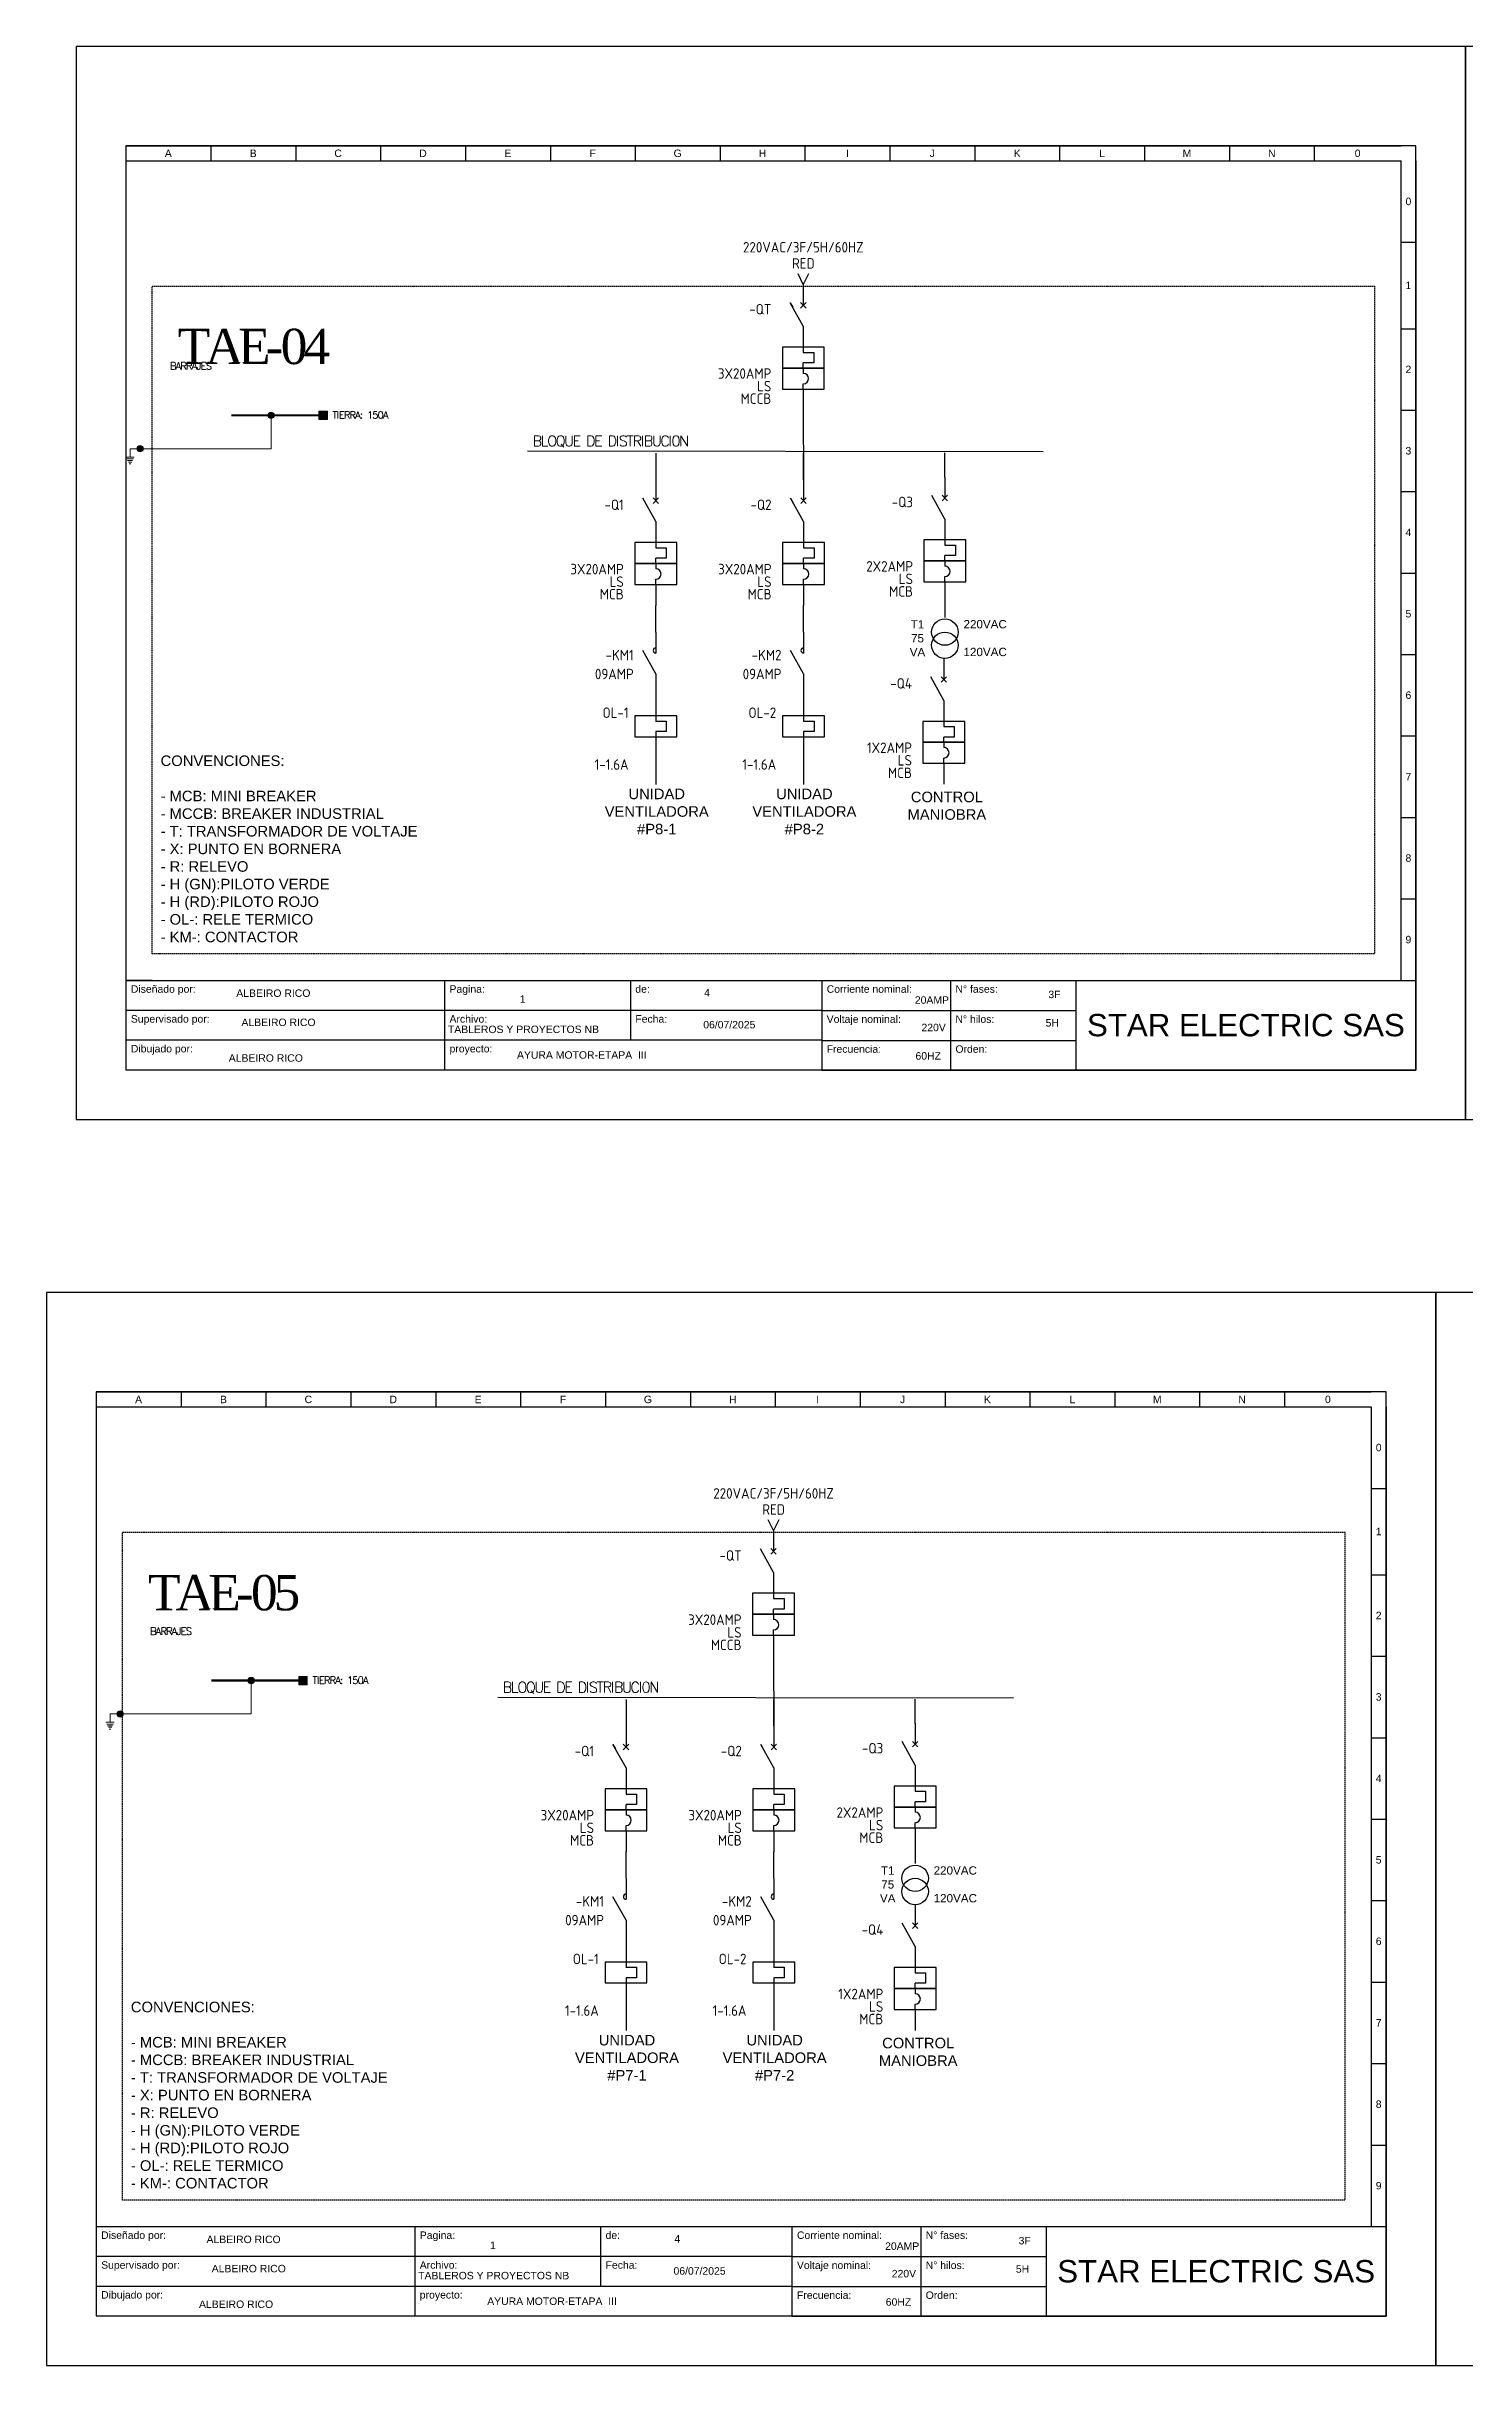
# Model space of a CAD drawing. Header units: millimetres. Extents: x 691 to 18605, y 670 to 10026.
# Drawn here: x 713 to 1787, y 5345 to 7100 of the extents above; entities that cross this region are included whole.
import ezdxf
from ezdxf.enums import TextEntityAlignment as Align

# ---------------------------------------------------------------- set-up
doc = ezdxf.new("R2010")
doc.units = ezdxf.units.MM
doc.linetypes.add('DASHEDX2', pattern=[1.5, 1, -0.5])
for name, color, linetype in [('CO_BARRAJE', 255, 'Continuous'), ('CO_DIAGRAMA_UNIFILAR', 3, 'Continuous'), ('CO_TEXTO', 7, 'Continuous'), ('CO_TEXTO_1', 7, 'Continuous'), ('DESC', 150, 'Continuous'), ('SYMS', 7, 'Continuous'), ('TAGS', 150, 'Continuous'), ('XREFCHILD', 134, 'Continuous'), ('YEL_14_THHN', 2, 'Continuous')]:
    doc.layers.add(name, color=color, linetype=linetype)
doc.styles.add('ROMANS', font='romans')
doc.styles.get("Standard").update_dxf_attribs({"font": 'arial.ttf'})
doc.styles.add('WD_IEC', font='ISOCP2.shx', dxfattribs={"width": 0.9, "height": 4})
doc.linetypes.add('TI_TIERRA', pattern='A,0.5,-0.2,["T",Standard,S=0.1,R=0,X=-0.1,Y=-0.05],-0.25', length=0.95)

# ---------------------------------------------------------------- blocks, each defined once
blk = doc.blocks.new('VCB11Q9')
for p, q in [((0, 7.5), (0, 2.5)), ((0, -2.5), (-3.12, 3.12)), ((-3.12, 3.12), (-2.52, 2.03)), ((-0.66, 1.84), (0.66, 3.16)), ((-0.66, 3.16), (0.66, 1.84)), ((0, -2.5), (0, -7.5)), ((0, -7.5), (0, -8.75)), ((0, -8.75), (2.5, -8.75)), ((2.5, -8.75), (2.5, -11.25)), ((0, -12.5), (0, -11.25)), ((2.5, -11.25), (0, -11.25)), ((0, -12.5), (0, -13.75)), ((0, -17.5), (0, -16.25)), ((0, -17.5), (0, -22.5))]:
    blk.add_line(p, q)
for points in [[(-5, -7.5), (-5, -12.5), (5, -12.5), (5, -7.5)], [(-5, -12.5), (-5, -17.5), (5, -17.5), (5, -12.5)]]:
    blk.add_lwpolyline(points, close=True)
blk.add_arc((0, -15), 1.25, 270, 90)
at = {"style": 'WD_IEC'}
for tag, p in [('INST', (-7.62, 6.3)), ('LOC', (-7.62, 3.3)), ('TAG1', (-7.62, 0.3)), ('RATING1', (-7.62, -2.7)), ('DESC2', (-7.62, -18.05)), ('DESC1', (-7.62, -15.05)), ('DESC3', (-7.62, -21.05))]:
    blk.add_attdef(tag, text='', height=2.5, dxfattribs=at).set_placement(p, align=Align.RIGHT)
blk.add_attdef('TERM01', text='', height=2, rotation=90, dxfattribs=at).set_placement((-1, 7.5), align=Align.RIGHT)
at = {"style": 'WD_IEC', "flags": 1}
for tag, p, height in [('X2TERM01', (0, 7.5), 0.32), ('X4LINK', (-2.15, 0), 0.32), ('X1LINK', (0.02, 0), 0.32), ('CONTACT', (-5.15, -7.55), 1), ('COMMON', (-3.9, -8.8), 1), ('ASSYCODE', (0.69, -18.77), 1), ('FAMILY', (0.69, -20.27), 1), ('CATDESC', (0.69, -21.77), 1), ('X8TERM02', (0, -22.5), 0.32)]:
    blk.add_attdef(tag, p, '', height=height, dxfattribs=at)
at = {"style": 'WD_IEC', "flags": 9}
for tag, p in [('MFG', (7.81, 5.44)), ('CAT', (7.81, 2.94))]:
    blk.add_attdef(tag, text='', height=1.5, dxfattribs=at).set_placement(p, align=Align.RIGHT)
at = {"lineweight": 15, "style": 'WD_IEC'}
blk.add_attdef('XREF', text='', height=2.5, dxfattribs=at).set_placement((-7.62, -12.05), align=Align.RIGHT)
at = {"style": 'WD_IEC'}
blk.add_attdef('TERM02', (-1, -22.5), '', height=2, rotation=90, dxfattribs=at)
blk = doc.blocks.new('HA1X2Y')
blk.add_lwpolyline([(1.25, 2.5), (0, 0), (-1.25, 2.5)])
at = {"style": 'WD_IEC', "flags": 8}
for tag, p in [('DESC2', (0, 3.75)), ('DESC1', (0, 7.6))]:
    blk.add_attdef(tag, text='', height=2.5, dxfattribs=at).set_placement(p, align=Align.CENTER)
at = {"style": 'WD_IEC', "flags": 1}
blk.add_attdef('X8TERM01', (0, 0), '', height=0.32, dxfattribs=at)
blk = doc.blocks.new('VMS21P')
for p, q in [((0, 7.5), (0, 2.5)), ((0, -2.5), (-3.12, 3.12)), ((0, -2.5), (0, -7.5))]:
    blk.add_line(p, q)
blk.add_arc((0, 3.12), 0.625, 90, 270)
at = {"style": 'WD_IEC'}
for tag, p in [('INST', (-5.25, 6.75)), ('LOC', (-5.25, 3.75)), ('TAG2', (-5.25, 0.75)), ('DESC1', (-5.25, -6.75)), ('XREF', (-5.25, -3.75)), ('DESC3', (-5.25, -12.75)), ('DESC2', (-5.25, -9.75))]:
    blk.add_attdef(tag, text='', height=2.5, dxfattribs=at).set_placement(p, align=Align.RIGHT)
blk.add_attdef('TERM01', text='', height=2, rotation=90, dxfattribs=at).set_placement((-1, 7.5), align=Align.RIGHT)
at = {"style": 'WD_IEC', "flags": 1}
for tag, p, height in [('X2TERM01', (0, 7.5), 0.32), ('X4LINK', (-2.91, 0), 0.32), ('X1LINK', (-0.5, 0), 0.32), ('CONTACT', (4, -3.5), 1), ('FAMILY', (4, -5), 1), ('X8TERM02', (0, -7.5), 0.32)]:
    blk.add_attdef(tag, p, '', height=height, dxfattribs=at)
at = {"style": 'WD_IEC'}
blk.add_attdef('TERM02', (-1, -7.5), '', height=2, rotation=90, dxfattribs=at)
blk = doc.blocks.new('VOL1')
for p, q in [((0, 7.5), (0, 1.25)), ((-5, 2.5), (-5, -2.5)), ((5, 2.5), (-5, 2.5)), ((0, 1.25), (2.5, 1.25)), ((2.5, 1.25), (2.5, -1.25)), ((5, -2.5), (5, 2.5)), ((-5, -2.5), (5, -2.5)), ((0, -1.25), (0, -7.5)), ((2.5, -1.25), (0, -1.25))]:
    blk.add_line(p, q)
at = {"style": 'WD_IEC'}
for tag, p in [('INST', (-6.5, 9)), ('LOC', (-6.5, 5.5)), ('RATING1', (-6.5, -2.5)), ('TAG1', (-6.5, 2)), ('XREF', (-6.5, -6.5)), ('DESC1', (-6.5, -10.35)), ('DESC3', (-6.5, -17.35)), ('DESC2', (-6.5, -13.85))]:
    blk.add_attdef(tag, text='', height=2.5, dxfattribs=at).set_placement(p, align=Align.RIGHT)
blk.add_attdef('TERM01', text='', height=2, rotation=90, dxfattribs=at).set_placement((-1, 7.5), align=Align.RIGHT)
at = {"style": 'WD_IEC', "flags": 1}
for tag, p, height in [('X2TERM01', (0, 7.5), 0.32), ('MFG', (2.75, 6.5), 1.5), ('X4LINK', (-5, 0), 0.32), ('CAT', (2.75, 4), 1.5), ('X1LINK', (5, 0), 0.32), ('ASSYCODE', (1, -4), 1), ('FAMILY', (1, -5.5), 1), ('X8TERM02', (0, -7.5), 0.32), ('CATDESC', (1, -7), 1)]:
    blk.add_attdef(tag, p, '', height=height, dxfattribs=at)
at = {"style": 'WD_IEC'}
blk.add_attdef('TERM02', (-1, -7.5), '', height=2, rotation=90, dxfattribs=at)
blk = doc.blocks.new('*T3')
at = {"color": 0, "linetype": 'ByBlock', "lineweight": -2}
for p, q in [((0, 0), (139.92, 0)), ((0, 0), (0, -18)), ((64.08, 0), (64.08, -18)), ((101.44, 0), (101.44, -12)), ((139.92, 0), (139.92, -18)), ((0, -6), (139.92, -6)), ((0, -12), (139.92, -12)), ((0, -18), (139.92, -18))]:
    blk.add_line(p, q, dxfattribs=at)
at = {"color": 0, "char_height": 1.5, "attachment_point": 1}
for s, insert, width in [('{\\fArial|b0|i0|c162|p34;Diseñado por:}', (1, -1), 62.0824), ('{\\fArial|b0|i0|c162|p34;Pagina:}', (65.08, -1), 35.3574), ('{\\fArial|b0|i0|c162|p34;de}:', (102.44, -1), 36.4813), ('{\\fArial|b0|i0|c162|p34;Supervisado por:}', (1, -7), 62.0824), ('{\\fArial|b0|i0|c162|p34;Archivo:}', (65.08, -7), 35.3574), ('Fecha:', (102.44, -7), 36.4813), ('Dibujado por:', (1, -13), 62.0824), ('{\\fArial|b0|i0|c162|p34;proyecto:}', (65.08, -13), 73.8387)]:
    blk.add_mtext(s, dxfattribs=dict(at, insert=insert, width=width))
blk = doc.blocks.new('*T4')
at = {"color": 0, "linetype": 'ByBlock', "lineweight": -2}
for p, q in [((0, 0), (119.48, 0)), ((0, 0), (0, -18.07)), ((25.89, 0), (25.89, -18.07)), ((51.13, 0), (51.13, -18.07)), ((119.48, 0), (119.48, -18.07)), ((0, -6.05), (51.13, -6.05)), ((0, -12.07), (51.13, -12.07)), ((0, -18.07), (119.48, -18.07))]:
    blk.add_line(p, q, dxfattribs=at)
at = {"color": 0}
for s, insert, char_height, width, attachment_point in [('Corriente nominal:', (1, -1), 1.5, 23.894, 1), ('{\\fArial|b0|i0|c162|p34;N° fases:}', (26.89, -1), 1.5, 23.2313, 1), ('Voltaje nominal:', (1, -7.05), 1.5, 23.894, 1), ('{\\fArial|b0|i0|c162|p34;N° hilos:}', (26.89, -7.05), 1.5, 23.2313, 1), ('{\\fArial|b0|i0|c162|p34;STAR ELECTRIC SAS}', (85.3, -9.04), 4.5, 66.3536, 5), ('Frecuencia:', (1, -13.07), 1.5, 23.894, 1), ('{\\fArial|b0|i0|c162|p34;Orden}:', (26.89, -13.07), 1.5, 23.2313, 1)]:
    blk.add_mtext(s, dxfattribs=dict(at, insert=insert, char_height=char_height, width=width, attachment_point=attachment_point))
blk = doc.blocks.new('CAJETIN')
for p, q in [((0, 185.97), (-259.4, 185.97)), ((-259.4, 185.97), (-259.4, 0.07)), ((-259.4, 185.97), (-2.99, 185.97)), ((-259.4, 185.97), (-259.4, 182.97)), ((-259.4, 182.97), (-2.99, 182.97)), ((-242.33, 185.97), (-242.33, 182.97)), ((-225.26, 185.97), (-225.26, 182.97)), ((-208.19, 185.97), (-208.19, 182.97)), ((-191.12, 185.97), (-191.12, 182.97)), ((-174.05, 185.97), (-174.05, 182.97)), ((-156.98, 185.97), (-156.98, 182.97)), ((-139.91, 185.97), (-139.91, 182.97)), ((-122.84, 185.97), (-122.84, 182.97)), ((-105.77, 185.97), (-105.77, 182.97)), ((-88.7, 185.97), (-88.7, 182.97)), ((-71.64, 185.97), (-71.64, 182.97)), ((-54.57, 185.97), (-54.57, 182.97)), ((-37.5, 185.97), (-37.5, 182.97)), ((-20.43, 185.97), (-20.43, 182.97)), ((-3, 182.97), (-3, 18.07)), ((0, 0.07), (0, 185.97)), ((0, 182.97), (0, 18.07)), ((-3, 166.58), (0, 166.58)), ((-3, 149.19), (0, 149.19)), ((-3, 132.8), (0, 132.8)), ((-3, 116.41), (0, 116.41)), ((-3, 100.02), (0, 100.02)), ((-3, 83.63), (0, 83.63)), ((-3, 67.24), (0, 67.24)), ((-3, 50.85), (0, 50.85)), ((-3, 34.46), (0, 34.46)), ((-3, 18.07), (0, 18.07)), ((-259.4, 0.07), (0, 0.07))]:
    blk.add_line(p, q)
blk.add_lwpolyline([(-269.4, -9.93), (10, -9.93), (10, 205.97), (-269.4, 205.97)], close=True)
for name, p in [('*T3', (-259.4, 18.07)), ('*T4', (-119.48, 18.07))]:
    blk.add_blockref(name, p)
blk.add_text('0', height=1.5).set_placement((-2.08, 174.04))
at = {"char_height": 1.5, "attachment_point": 5}
for s, insert, width in [('A', (-250.87, 184.47), 17.0695), ('B', (-233.8, 184.47), 17.0695), ('C', (-216.73, 184.47), 17.0695), ('D', (-199.66, 184.47), 17.0695), ('E', (-182.59, 184.47), 17.0695), ('F', (-165.52, 184.47), 17.0695), ('G', (-148.45, 184.47), 17.0695), ('H', (-131.38, 184.47), 17.0695), ('I', (-114.31, 184.47), 17.0695), ('J', (-97.24, 184.47), 17.0695), ('K', (-80.17, 184.47), 17.0695), ('L', (-63.1, 184.47), 17.0695), ('M', (-46.03, 184.47), 17.0695), ('N', (-28.96, 184.47), 17.0695), ('0', (-11.71, 184.47), 17.4362), ('1', (-1.5, 157.89), 3), ('2', (-1.5, 141), 3), ('3', (-1.5, 124.61), 3), ('4', (-1.5, 108.22), 3), ('5', (-1.5, 91.83), 3), ('6', (-1.5, 75.44), 3), ('7', (-1.5, 59.05), 3), ('8', (-1.5, 42.66), 3), ('9', (-1.5, 26.27), 3)]:
    blk.add_mtext(s, dxfattribs=dict(at, insert=insert, width=width))
for tag, p in [('DISEÑADO_POR', (-230.86, 14.78)), ('SUPERVISADO_POR', (-229.59, 8.32)), ('DIBUJADO_POR', (-231.25, 2.42))]:
    blk.add_attdef(tag, text='', height=1.5).set_placement(p, align=Align.MIDDLE)
for tag, p in [('PAGINA', (-180.19, 13.54)), ('DE', (-143.12, 14.83)), ('A', (-97.02, 13.49)), ('F', (-73.9, 14.47)), ('ARCHIVO', (-179.45, 8.2)), ('FECHA', (-143.31, 8.38)), ('V', (-96.96, 8.58)), ('H', (-74.46, 8.76)), ('PROYECTO', (-180.75, 3.04)), ('HZ', (-98.06, 2.87)), ('OR', (-74.83, 2.5))]:
    blk.add_attdef(tag, p, '', height=1.5)

msp = doc.modelspace()

# ---------------------------------------------------------------- hatches: boundary and pattern name
at = {"lineweight": 13}
h = msp.add_hatch(color=0, dxfattribs=at)
h.dxf.hatch_style = 1
h.paths.add_polyline_path([(882.3, 6823.3, 1), (883.9, 6818.8, 1)])
h = msp.add_hatch(color=0, dxfattribs=at)
h.dxf.hatch_style = 1
h.paths.add_polyline_path([(781.6, 6795.8, 1), (786.4, 6795.8, 1)])
h = msp.add_hatch(color=0, dxfattribs=at)
h.dxf.hatch_style = 1
h.paths.add_polyline_path([(867.2, 5865.6, 1), (868.8, 5861.1, 1)])
h = msp.add_hatch(color=0, dxfattribs=at)
h.dxf.hatch_style = 1
h.paths.add_polyline_path([(766.5, 5838.1, 1), (771.3, 5838.1, 1)])
at = {"layer": 'CO_BARRAJE', "lineweight": 13, "ltscale": 0.01}
for points in [[(925.7, 6824.2), (919.3, 6824.2), (919.3, 6817.9), (925.7, 6817.9)], [(910.5, 5866.5), (904.2, 5866.5), (904.2, 5860.2), (910.5, 5860.2)]]:
    msp.add_hatch(color=0, dxfattribs=at).paths.add_polyline_path(points)

# ---------------------------------------------------------------- linework, layer by layer
at = {"color": 0}
for p, q in [((773.2, 6393.4), (793.2, 6393.4)), ((750.7, 5450.2), (770.7, 5450.2))]:
    msp.add_line(p, q, dxfattribs=at)
at = {"color": 0, "linetype": 'DASHEDX2'}
for points in [[(793.2, 6918.9), (1717.8, 6918.9), (1717.8, 6413.4), (793.2, 6413.4)], [(770.7, 5975.7), (1695.3, 5975.7), (1695.3, 5470.2), (770.7, 5470.2)]]:
    msp.add_lwpolyline(points, close=True, dxfattribs=at)
at = {"color": 0}
for centre in [(1392.8, 6657), (1392.8, 6647), (1370.3, 5713.7), (1370.3, 5703.7)]:
    msp.add_circle(centre, 10, dxfattribs=at)
at = {"layer": 'CO_BARRAJE', "color": 0, "lineweight": 13, "ltscale": 0.01, "const_width": 1.58}
for points in [[(853, 6821), (919.3, 6821)], [(837.9, 5863.4), (904.2, 5863.4)]]:
    msp.add_lwpolyline(points, dxfattribs=at)
at = {"layer": 'CO_BARRAJE', "color": 0, "lineweight": 13, "ltscale": 0.01}
for points in [[(919.3, 6824.2), (919.3, 6817.9), (925.7, 6817.9), (925.7, 6824.2)], [(904.2, 5866.5), (904.2, 5860.2), (910.5, 5860.2), (910.5, 5866.5)]]:
    msp.add_lwpolyline(points, close=True, dxfattribs=at)
at = {"layer": 'CO_DIAGRAMA_UNIFILAR', "color": 0, "linetype": 'TI_TIERRA', "lineweight": 13}
for p, q in [((883.1, 6821), (883.1, 6795.8)), ((883.1, 6795.8), (784, 6795.8)), ((868, 5863.4), (868, 5838.1)), ((868, 5838.1), (768.9, 5838.1))]:
    msp.add_line(p, q, dxfattribs=at)
at = {"layer": 'CO_DIAGRAMA_UNIFILAR', "color": 0, "linetype": 'TI_TIERRA', "lineweight": 13, "ltscale": 0.0001}
for p, q in [((776.4, 6795.8), (776.4, 6789.5)), ((776.4, 6795.8), (776.4, 6789.5)), ((784, 6795.8), (776.4, 6795.8)), ((773.2, 6789.5), (779.6, 6789.5)), ((773.2, 6789.5), (779.6, 6789.5)), ((773.9, 6788.2), (779, 6788.2)), ((773.9, 6788.2), (779, 6788.2)), ((774.5, 6786.9), (778.3, 6786.9)), ((774.5, 6786.9), (778.3, 6786.9)), ((775.1, 6785.7), (777.7, 6785.7)), ((775.1, 6785.7), (777.7, 6785.7)), ((775.8, 6784.4), (777.1, 6784.4)), ((758.1, 5831.8), (764.5, 5831.8)), ((758.1, 5831.8), (764.5, 5831.8)), ((758.8, 5830.5), (763.8, 5830.5)), ((758.8, 5830.5), (763.8, 5830.5)), ((759.4, 5829.2), (763.2, 5829.2)), ((759.4, 5829.2), (763.2, 5829.2)), ((761.3, 5838.1), (761.3, 5831.8)), ((761.3, 5838.1), (761.3, 5831.8)), ((768.9, 5838.1), (761.3, 5838.1)), ((760, 5828), (762.6, 5828)), ((760, 5828), (762.6, 5828)), ((760.7, 5826.7), (761.9, 5826.7))]:
    msp.add_line(p, q, dxfattribs=at)
at = {"layer": 'CO_DIAGRAMA_UNIFILAR', "color": 0, "lineweight": 13}
for centre in [(883.1, 6821), (883.1, 6821), (784, 6795.8), (868, 5863.4), (868, 5863.4), (768.9, 5838.1)]:
    msp.add_circle(centre, 2.39, dxfattribs=at)
at = {"layer": 'YEL_14_THHN', "color": 0}
for p, q in [((1285.7, 6825.1), (1285.9, 6772.2)), ((1467.1, 6793.3), (1077, 6793.8)), ((1174.1, 6792.4), (1174.1, 6772.2)), ((1285.9, 6772.2), (1285.9, 6792.4)), ((1392.8, 6774.3), (1392.8, 6792.6)), ((1174.1, 6657), (1174.1, 6677.1)), ((1285.9, 6657), (1285.9, 6677.1)), ((1392.8, 6679.2), (1392.8, 6668.1)), ((1392, 6637), (1392, 6621.2)), ((1174.1, 6609.4), (1174.1, 6589.3)), ((1285.9, 6609.4), (1285.9, 6589.3)), ((1174.1, 6561.9), (1174.1, 6541.7)), ((1285.9, 6561.9), (1285.9, 6541.7)), ((1263.2, 5881.8), (1263.4, 5829)), ((1444.6, 5850), (1054.5, 5850.6)), ((1151.6, 5849.1), (1151.6, 5829)), ((1263.4, 5829), (1263.4, 5849.1)), ((1370.3, 5831), (1370.3, 5849.4)), ((1151.6, 5713.7), (1151.6, 5733.9)), ((1263.4, 5713.7), (1263.4, 5733.9)), ((1370.3, 5735.9), (1370.3, 5724.8)), ((1370.3, 5693.7), (1370.3, 5677.9)), ((1151.6, 5666.2), (1151.6, 5646)), ((1263.4, 5666.2), (1263.4, 5646)), ((1151.6, 5618.6), (1151.6, 5598.5)), ((1263.4, 5618.6), (1263.4, 5598.5))]:
    msp.add_line(p, q, dxfattribs=at)

# ---------------------------------------------------------------- block references
at = {"color": 0}
ref = msp.add_blockref('CAJETIN', (1749.1, 6325.4), dxfattribs=dict(at, xscale=3.761929394681115, yscale=3.761929394681115, zscale=3.761929394681115))
ref.add_attrib('5H', '5H', (1469, 6358.4), dxfattribs={"height": 5.64})
ref.add_attrib('3F', '3F', (1471.1, 6379.9), dxfattribs={"height": 5.64})
ref.add_attrib('HZ', '60HZ', dxfattribs={"height": 5.64}).set_placement((1380.2, 6336.2), align=Align.MIDDLE)
ref.add_attrib('V', '220V', dxfattribs={"height": 5.64}).set_placement((1384.3, 6357.7), align=Align.MIDDLE)
ref.add_attrib('A', '20AMP', dxfattribs={"height": 5.64}).set_placement((1383, 6378.5), align=Align.MIDDLE)
ref.add_attrib('PROYECTO', 'AYURA MOTOR-ETAPA  III', dxfattribs={"height": 5.643}).set_placement((1069.1, 6336.9), align=Align.MIDDLE_LEFT)
ref.add_attrib('ARCHIVO', 'TABLEROS Y PROYECTOS NB', dxfattribs={"height": 5.643}).set_placement((1074, 6356.3), align=Align.MIDDLE)
ref.add_attrib('DE', '4', (1210.7, 6381.2), dxfattribs={"height": 5.64})
ref.add_attrib('PAGINA', '1', (1071.2, 6376.4), dxfattribs={"height": 5.64})
ref.add_attrib('FECHA', '06/07/2025', (1210, 6357), dxfattribs={"height": 5.64})
ref.add_attrib('DIBUJADO_POR', 'ALBEIRO RICO', dxfattribs={"height": 5.643}).set_placement((879.1, 6334.6), align=Align.MIDDLE)
ref.add_attrib('SUPERVISADO_POR', 'ALBEIRO RICO', dxfattribs={"height": 5.643}).set_placement((888.7, 6361.6), align=Align.MIDDLE)
ref.add_attrib('DISEÑADO_POR', 'ALBEIRO RICO', dxfattribs={"height": 5.643}).set_placement((884.8, 6383.7), align=Align.MIDDLE)
ref = msp.add_blockref('CAJETIN', (2800.2, 6325.4), dxfattribs=dict(at, xscale=3.761929394681115, yscale=3.761929394681115, zscale=3.761929394681115))
ref.add_attrib('5H', '5H', (2520.1, 6358.4), dxfattribs={"height": 5.64})
ref.add_attrib('3F', '3F', (2522.2, 6379.9), dxfattribs={"height": 5.64})
ref.add_attrib('HZ', '60HZ', dxfattribs={"height": 5.64}).set_placement((2431.3, 6336.2), align=Align.MIDDLE)
ref.add_attrib('V', '220V', dxfattribs={"height": 5.64}).set_placement((2435.4, 6357.7), align=Align.MIDDLE)
ref.add_attrib('A', '20AMP', dxfattribs={"height": 5.64}).set_placement((2434, 6378.5), align=Align.MIDDLE)
ref.add_attrib('PROYECTO', 'AYURA MOTOR-ETAPA  III', dxfattribs={"height": 5.643}).set_placement((2120.2, 6336.9), align=Align.MIDDLE_LEFT)
ref.add_attrib('ARCHIVO', 'TABLEROS Y PROYECTOS NB', dxfattribs={"height": 5.643}).set_placement((2125.1, 6356.3), align=Align.MIDDLE)
ref.add_attrib('DE', '4', (2261.8, 6381.2), dxfattribs={"height": 5.64})
ref.add_attrib('PAGINA', '2', (2122.3, 6376.4), dxfattribs={"height": 5.64})
ref.add_attrib('FECHA', '06/07/2025', (2261.1, 6357), dxfattribs={"height": 5.64})
ref.add_attrib('DIBUJADO_POR', 'ALBEIRO RICO', dxfattribs={"height": 5.643}).set_placement((1930.2, 6334.6), align=Align.MIDDLE)
ref.add_attrib('SUPERVISADO_POR', 'ALBEIRO RICO', dxfattribs={"height": 5.643}).set_placement((1939.8, 6361.6), align=Align.MIDDLE)
ref.add_attrib('DISEÑADO_POR', 'ALBEIRO RICO', dxfattribs={"height": 5.643}).set_placement((1935.9, 6383.7), align=Align.MIDDLE)
ref = msp.add_blockref('CAJETIN', (1726.6, 5382.2), dxfattribs=dict(at, xscale=3.761929394681115, yscale=3.761929394681115, zscale=3.761929394681115))
ref.add_attrib('5H', '5H', (1446.5, 5415.2), dxfattribs={"height": 5.64})
ref.add_attrib('3F', '3F', (1448.6, 5436.6), dxfattribs={"height": 5.64})
ref.add_attrib('HZ', '60HZ', dxfattribs={"height": 5.64}).set_placement((1357.7, 5393), align=Align.MIDDLE)
ref.add_attrib('V', '220V', dxfattribs={"height": 5.64}).set_placement((1361.8, 5414.5), align=Align.MIDDLE)
ref.add_attrib('A', '20AMP', dxfattribs={"height": 5.64}).set_placement((1360.5, 5435.3), align=Align.MIDDLE)
ref.add_attrib('PROYECTO', 'AYURA MOTOR-ETAPA  III', dxfattribs={"height": 5.643}).set_placement((1046.6, 5393.6), align=Align.MIDDLE_LEFT)
ref.add_attrib('ARCHIVO', 'TABLEROS Y PROYECTOS NB', dxfattribs={"height": 5.643}).set_placement((1051.5, 5413), align=Align.MIDDLE)
ref.add_attrib('DE', '4', (1188.2, 5438), dxfattribs={"height": 5.64})
ref.add_attrib('PAGINA', '1', (1048.7, 5433.1), dxfattribs={"height": 5.64})
ref.add_attrib('FECHA', '06/07/2025', (1187.5, 5413.7), dxfattribs={"height": 5.64})
ref.add_attrib('DIBUJADO_POR', 'ALBEIRO RICO', dxfattribs={"height": 5.643}).set_placement((856.6, 5391.3), align=Align.MIDDLE)
ref.add_attrib('SUPERVISADO_POR', 'ALBEIRO RICO', dxfattribs={"height": 5.643}).set_placement((866.2, 5418.3), align=Align.MIDDLE)
ref.add_attrib('DISEÑADO_POR', 'ALBEIRO RICO', dxfattribs={"height": 5.643}).set_placement((862.3, 5440.4), align=Align.MIDDLE)
ref = msp.add_blockref('CAJETIN', (2777.7, 5382.2), dxfattribs=dict(at, xscale=3.761929394681115, yscale=3.761929394681115, zscale=3.761929394681115))
ref.add_attrib('5H', '5H', (2497.6, 5415.2), dxfattribs={"height": 5.64})
ref.add_attrib('3F', '3F', (2499.6, 5436.6), dxfattribs={"height": 5.64})
ref.add_attrib('HZ', '60HZ', dxfattribs={"height": 5.64}).set_placement((2408.8, 5393), align=Align.MIDDLE)
ref.add_attrib('V', '220V', dxfattribs={"height": 5.64}).set_placement((2412.9, 5414.5), align=Align.MIDDLE)
ref.add_attrib('A', '20AMP', dxfattribs={"height": 5.64}).set_placement((2411.5, 5435.3), align=Align.MIDDLE)
ref.add_attrib('PROYECTO', 'AYURA MOTOR-ETAPA  III', dxfattribs={"height": 5.643}).set_placement((2097.7, 5393.6), align=Align.MIDDLE_LEFT)
ref.add_attrib('ARCHIVO', 'TABLEROS Y PROYECTOS NB', dxfattribs={"height": 5.643}).set_placement((2102.6, 5413), align=Align.MIDDLE)
ref.add_attrib('DE', '4', (2239.3, 5438), dxfattribs={"height": 5.64})
ref.add_attrib('PAGINA', '2', (2099.8, 5433.1), dxfattribs={"height": 5.64})
ref.add_attrib('FECHA', '06/07/2025', (2238.6, 5413.7), dxfattribs={"height": 5.64})
ref.add_attrib('DIBUJADO_POR', 'ALBEIRO RICO', dxfattribs={"height": 5.643}).set_placement((1907.7, 5391.3), align=Align.MIDDLE)
ref.add_attrib('SUPERVISADO_POR', 'ALBEIRO RICO', dxfattribs={"height": 5.643}).set_placement((1917.3, 5418.3), align=Align.MIDDLE)
ref.add_attrib('DISEÑADO_POR', 'ALBEIRO RICO', dxfattribs={"height": 5.643}).set_placement((1913.4, 5440.4), align=Align.MIDDLE)
at = {"layer": 'SYMS', "color": 0}
ref = msp.add_blockref('HA1X2Y', (1285.7, 6920.2), dxfattribs=dict(at, xscale=3.170878376089944, yscale=3.170878376089944, zscale=3.170878376089944))
ref.add_attrib('DESC2', 'RED', dxfattribs={"layer": 'DESC', "height": 7.93, "style": 'WD_IEC', "flags": 8}).set_placement((1285.7, 6932.1), align=Align.CENTER)
ref.add_attrib('DESC1', '220VAC/3F/5H/60HZ', dxfattribs={"layer": 'DESC', "height": 7.927, "style": 'WD_IEC', "flags": 8}).set_placement((1285.7, 6944.3), align=Align.CENTER)
ref = msp.add_blockref('VCB11Q9', (1285.7, 6896.4), dxfattribs=dict(at, xscale=3.170878376089944, yscale=3.170878376089944, zscale=3.170878376089944))
ref.add_attrib('TAG1', '-QT', dxfattribs={"layer": 'TAGS', "height": 7.93, "style": 'WD_IEC'}).set_placement((1261.5, 6897.4), align=Align.RIGHT)
ref.add_attrib('DESC1', '3X20AMP', dxfattribs={"layer": 'DESC', "height": 7.93, "style": 'WD_IEC'}).set_placement((1261.5, 6848.7), align=Align.RIGHT)
ref.add_attrib('DESC2', 'LS', dxfattribs={"layer": 'DESC', "height": 7.93, "style": 'WD_IEC'}).set_placement((1261.5, 6839.2), align=Align.RIGHT)
ref.add_attrib('DESC3', 'MCCB', dxfattribs={"layer": 'DESC', "height": 7.93, "style": 'WD_IEC'}).set_placement((1261.5, 6829.7), align=Align.RIGHT)
ref = msp.add_blockref('VCB11Q9', (1174.1, 6748.5), dxfattribs=dict(at, xscale=3.170878376089944, yscale=3.170878376089944, zscale=3.170878376089944))
ref.add_attrib('TAG1', '-Q1', dxfattribs={"layer": 'TAGS', "height": 7.93, "style": 'WD_IEC'}).set_placement((1149.9, 6749.4), align=Align.RIGHT)
ref.add_attrib('DESC1', '3X20AMP', dxfattribs={"layer": 'DESC', "height": 7.93, "style": 'WD_IEC'}).set_placement((1149.9, 6700.7), align=Align.RIGHT)
ref.add_attrib('DESC2', 'LS', dxfattribs={"layer": 'DESC', "height": 7.93, "style": 'WD_IEC'}).set_placement((1149.9, 6691.2), align=Align.RIGHT)
ref.add_attrib('DESC3', 'MCB', dxfattribs={"layer": 'DESC', "height": 7.93, "style": 'WD_IEC'}).set_placement((1149.9, 6681.7), align=Align.RIGHT)
ref = msp.add_blockref('VCB11Q9', (1285.9, 6748.5), dxfattribs=dict(at, xscale=3.170878376089944, yscale=3.170878376089944, zscale=3.170878376089944))
ref.add_attrib('TAG1', '-Q2', dxfattribs={"layer": 'TAGS', "height": 7.93, "style": 'WD_IEC'}).set_placement((1261.7, 6749.4), align=Align.RIGHT)
ref.add_attrib('DESC1', '3X20AMP', dxfattribs={"layer": 'DESC', "height": 7.93, "style": 'WD_IEC'}).set_placement((1261.7, 6700.7), align=Align.RIGHT)
ref.add_attrib('DESC2', 'LS', dxfattribs={"layer": 'DESC', "height": 7.93, "style": 'WD_IEC'}).set_placement((1261.7, 6691.2), align=Align.RIGHT)
ref.add_attrib('DESC3', 'MCB', dxfattribs={"layer": 'DESC', "height": 7.93, "style": 'WD_IEC'}).set_placement((1261.7, 6681.7), align=Align.RIGHT)
ref = msp.add_blockref('VCB11Q9', (1392.8, 6750.5), dxfattribs=dict(at, xscale=3.170878376089944, yscale=3.170878376089944, zscale=3.170878376089944))
ref.add_attrib('TAG1', '-Q3', dxfattribs={"layer": 'TAGS', "height": 7.93, "style": 'WD_IEC'}).set_placement((1368.7, 6751.5), align=Align.RIGHT)
ref.add_attrib('DESC1', '2X2AMP', dxfattribs={"layer": 'DESC', "height": 7.93, "style": 'WD_IEC'}).set_placement((1368.7, 6702.8), align=Align.RIGHT)
ref.add_attrib('DESC2', 'LS', dxfattribs={"layer": 'DESC', "height": 7.93, "style": 'WD_IEC'}).set_placement((1368.7, 6693.3), align=Align.RIGHT)
ref.add_attrib('DESC3', 'MCB', dxfattribs={"layer": 'DESC', "height": 7.93, "style": 'WD_IEC'}).set_placement((1368.7, 6683.8), align=Align.RIGHT)
ref = msp.add_blockref('VMS21P', (1174.1, 6633.2), dxfattribs=dict(at, xscale=3.170878376089944, yscale=3.170878376089944, zscale=3.170878376089944))
ref.add_attrib('XREF', '09AMP', dxfattribs={"layer": 'XREFCHILD', "height": 7.93, "style": 'WD_IEC'}).set_placement((1157.4, 6621.3), align=Align.RIGHT)
ref.add_attrib('TAG2', '-KM1', dxfattribs={"layer": 'TAGS', "height": 7.93, "style": 'WD_IEC'}).set_placement((1157.4, 6635.6), align=Align.RIGHT)
ref = msp.add_blockref('VMS21P', (1285.9, 6633.2), dxfattribs=dict(at, xscale=3.170878376089944, yscale=3.170878376089944, zscale=3.170878376089944))
ref.add_attrib('XREF', '09AMP', dxfattribs={"layer": 'XREFCHILD', "height": 7.93, "style": 'WD_IEC'}).set_placement((1269.2, 6621.3), align=Align.RIGHT)
ref.add_attrib('TAG2', '-KM2', dxfattribs={"layer": 'TAGS', "height": 7.93, "style": 'WD_IEC'}).set_placement((1269.2, 6635.6), align=Align.RIGHT)
ref = msp.add_blockref('VCB11Q9', (1392, 6613.2), dxfattribs=dict(at, xscale=3.170878376089944, yscale=3.170878376089944, zscale=3.170878376089944))
ref.add_attrib('TAG1', '-Q4', dxfattribs={"layer": 'TAGS', "height": 7.93, "style": 'WD_IEC'}).set_placement((1367.9, 6614.2), align=Align.RIGHT)
ref.add_attrib('DESC1', '1X2AMP', dxfattribs={"layer": 'DESC', "height": 7.93, "style": 'WD_IEC'}).set_placement((1367.9, 6565.5), align=Align.RIGHT)
ref.add_attrib('DESC2', 'LS', dxfattribs={"layer": 'DESC', "height": 7.93, "style": 'WD_IEC'}).set_placement((1367.9, 6556), align=Align.RIGHT)
ref.add_attrib('DESC3', 'MCB', dxfattribs={"layer": 'DESC', "height": 7.93, "style": 'WD_IEC'}).set_placement((1367.9, 6546.5), align=Align.RIGHT)
ref = msp.add_blockref('VOL1', (1174.1, 6585.6), dxfattribs=dict(at, xscale=3.170878376089944, yscale=3.170878376089944, zscale=3.170878376089944))
ref.add_attrib('DESC1', '1-1.6A', dxfattribs={"layer": 'DESC', "height": 7.93, "style": 'WD_IEC'}).set_placement((1153.5, 6552.8), align=Align.RIGHT)
ref.add_attrib('TAG1', 'OL-1', dxfattribs={"layer": 'TAGS', "height": 7.93, "style": 'WD_IEC'}).set_placement((1153.5, 6592), align=Align.RIGHT)
ref = msp.add_blockref('VOL1', (1285.9, 6585.6), dxfattribs=dict(at, xscale=3.170878376089944, yscale=3.170878376089944, zscale=3.170878376089944))
ref.add_attrib('DESC1', '1-1.6A', dxfattribs={"layer": 'DESC', "height": 7.93, "style": 'WD_IEC'}).set_placement((1265.2, 6552.8), align=Align.RIGHT)
ref.add_attrib('TAG1', 'OL-2', dxfattribs={"layer": 'TAGS', "height": 7.93, "style": 'WD_IEC'}).set_placement((1265.2, 6592), align=Align.RIGHT)
ref = msp.add_blockref('HA1X2Y', (1263.2, 5977), dxfattribs=dict(at, xscale=3.170878376089944, yscale=3.170878376089944, zscale=3.170878376089944))
ref.add_attrib('DESC2', 'RED', dxfattribs={"layer": 'DESC', "height": 7.93, "style": 'WD_IEC', "flags": 8}).set_placement((1263.2, 5988.9), align=Align.CENTER)
ref.add_attrib('DESC1', '220VAC/3F/5H/60HZ', dxfattribs={"layer": 'DESC', "height": 7.927, "style": 'WD_IEC', "flags": 8}).set_placement((1263.2, 6001.1), align=Align.CENTER)
ref = msp.add_blockref('VCB11Q9', (1263.2, 5953.2), dxfattribs=dict(at, xscale=3.170878376089944, yscale=3.170878376089944, zscale=3.170878376089944))
ref.add_attrib('TAG1', '-QT', dxfattribs={"layer": 'TAGS', "height": 7.93, "style": 'WD_IEC'}).set_placement((1239, 5954.1), align=Align.RIGHT)
ref.add_attrib('DESC1', '3X20AMP', dxfattribs={"layer": 'DESC', "height": 7.93, "style": 'WD_IEC'}).set_placement((1239, 5905.5), align=Align.RIGHT)
ref.add_attrib('DESC2', 'LS', dxfattribs={"layer": 'DESC', "height": 7.93, "style": 'WD_IEC'}).set_placement((1239, 5895.9), align=Align.RIGHT)
ref.add_attrib('DESC3', 'MCCB', dxfattribs={"layer": 'DESC', "height": 7.93, "style": 'WD_IEC'}).set_placement((1239, 5886.4), align=Align.RIGHT)
ref = msp.add_blockref('VCB11Q9', (1151.6, 5805.2), dxfattribs=dict(at, xscale=3.170878376089944, yscale=3.170878376089944, zscale=3.170878376089944))
ref.add_attrib('TAG1', '-Q1', dxfattribs={"layer": 'TAGS', "height": 7.93, "style": 'WD_IEC'}).set_placement((1127.4, 5806.1), align=Align.RIGHT)
ref.add_attrib('DESC1', '3X20AMP', dxfattribs={"layer": 'DESC', "height": 7.93, "style": 'WD_IEC'}).set_placement((1127.4, 5757.5), align=Align.RIGHT)
ref.add_attrib('DESC2', 'LS', dxfattribs={"layer": 'DESC', "height": 7.93, "style": 'WD_IEC'}).set_placement((1127.4, 5748), align=Align.RIGHT)
ref.add_attrib('DESC3', 'MCB', dxfattribs={"layer": 'DESC', "height": 7.93, "style": 'WD_IEC'}).set_placement((1127.4, 5738.5), align=Align.RIGHT)
ref = msp.add_blockref('VCB11Q9', (1263.4, 5805.2), dxfattribs=dict(at, xscale=3.170878376089944, yscale=3.170878376089944, zscale=3.170878376089944))
ref.add_attrib('TAG1', '-Q2', dxfattribs={"layer": 'TAGS', "height": 7.93, "style": 'WD_IEC'}).set_placement((1239.2, 5806.1), align=Align.RIGHT)
ref.add_attrib('DESC1', '3X20AMP', dxfattribs={"layer": 'DESC', "height": 7.93, "style": 'WD_IEC'}).set_placement((1239.2, 5757.5), align=Align.RIGHT)
ref.add_attrib('DESC2', 'LS', dxfattribs={"layer": 'DESC', "height": 7.93, "style": 'WD_IEC'}).set_placement((1239.2, 5748), align=Align.RIGHT)
ref.add_attrib('DESC3', 'MCB', dxfattribs={"layer": 'DESC', "height": 7.93, "style": 'WD_IEC'}).set_placement((1239.2, 5738.5), align=Align.RIGHT)
ref = msp.add_blockref('VCB11Q9', (1370.3, 5807.3), dxfattribs=dict(at, xscale=3.170878376089944, yscale=3.170878376089944, zscale=3.170878376089944))
ref.add_attrib('TAG1', '-Q3', dxfattribs={"layer": 'TAGS', "height": 7.93, "style": 'WD_IEC'}).set_placement((1346.2, 5808.2), align=Align.RIGHT)
ref.add_attrib('DESC1', '2X2AMP', dxfattribs={"layer": 'DESC', "height": 7.93, "style": 'WD_IEC'}).set_placement((1346.2, 5759.5), align=Align.RIGHT)
ref.add_attrib('DESC2', 'LS', dxfattribs={"layer": 'DESC', "height": 7.93, "style": 'WD_IEC'}).set_placement((1346.2, 5750), align=Align.RIGHT)
ref.add_attrib('DESC3', 'MCB', dxfattribs={"layer": 'DESC', "height": 7.93, "style": 'WD_IEC'}).set_placement((1346.2, 5740.5), align=Align.RIGHT)
ref = msp.add_blockref('VMS21P', (1151.6, 5689.9), dxfattribs=dict(at, xscale=3.170878376089944, yscale=3.170878376089944, zscale=3.170878376089944))
ref.add_attrib('XREF', '09AMP', dxfattribs={"layer": 'XREFCHILD', "height": 7.93, "style": 'WD_IEC'}).set_placement((1134.9, 5678.1), align=Align.RIGHT)
ref.add_attrib('TAG2', '-KM1', dxfattribs={"layer": 'TAGS', "height": 7.93, "style": 'WD_IEC'}).set_placement((1134.9, 5692.3), align=Align.RIGHT)
ref = msp.add_blockref('VMS21P', (1263.4, 5689.9), dxfattribs=dict(at, xscale=3.170878376089944, yscale=3.170878376089944, zscale=3.170878376089944))
ref.add_attrib('XREF', '09AMP', dxfattribs={"layer": 'XREFCHILD', "height": 7.93, "style": 'WD_IEC'}).set_placement((1246.7, 5678.1), align=Align.RIGHT)
ref.add_attrib('TAG2', '-KM2', dxfattribs={"layer": 'TAGS', "height": 7.93, "style": 'WD_IEC'}).set_placement((1246.7, 5692.3), align=Align.RIGHT)
ref = msp.add_blockref('VCB11Q9', (1370.3, 5669.9), dxfattribs=dict(at, xscale=3.170878376089944, yscale=3.170878376089944, zscale=3.170878376089944))
ref.add_attrib('TAG1', '-Q4', dxfattribs={"layer": 'TAGS', "height": 7.93, "style": 'WD_IEC'}).set_placement((1346.2, 5670.9), align=Align.RIGHT)
ref.add_attrib('DESC1', '1X2AMP', dxfattribs={"layer": 'DESC', "height": 7.93, "style": 'WD_IEC'}).set_placement((1346.2, 5622.2), align=Align.RIGHT)
ref.add_attrib('DESC2', 'LS', dxfattribs={"layer": 'DESC', "height": 7.93, "style": 'WD_IEC'}).set_placement((1346.2, 5612.7), align=Align.RIGHT)
ref.add_attrib('DESC3', 'MCB', dxfattribs={"layer": 'DESC', "height": 7.93, "style": 'WD_IEC'}).set_placement((1346.2, 5603.2), align=Align.RIGHT)
ref = msp.add_blockref('VOL1', (1151.6, 5642.4), dxfattribs=dict(at, xscale=3.170878376089944, yscale=3.170878376089944, zscale=3.170878376089944))
ref.add_attrib('DESC1', '1-1.6A', dxfattribs={"layer": 'DESC', "height": 7.93, "style": 'WD_IEC'}).set_placement((1131, 5609.6), align=Align.RIGHT)
ref.add_attrib('TAG1', 'OL-1', dxfattribs={"layer": 'TAGS', "height": 7.93, "style": 'WD_IEC'}).set_placement((1131, 5648.7), align=Align.RIGHT)
ref = msp.add_blockref('VOL1', (1263.4, 5642.4), dxfattribs=dict(at, xscale=3.170878376089944, yscale=3.170878376089944, zscale=3.170878376089944))
ref.add_attrib('DESC1', '1-1.6A', dxfattribs={"layer": 'DESC', "height": 7.93, "style": 'WD_IEC'}).set_placement((1242.7, 5609.6), align=Align.RIGHT)
ref.add_attrib('TAG1', 'OL-2', dxfattribs={"layer": 'TAGS', "height": 7.93, "style": 'WD_IEC'}).set_placement((1242.7, 5648.7), align=Align.RIGHT)

# ---------------------------------------------------------------- texts
at = {"color": 0, "linetype": 'DASHEDX2', "char_height": 6.3, "attachment_point": 1}
for s, insert in [('\\pxqc;T1\\P75\\PVA', (1348.6, 6666)), ('220VAC\\P\\P120VAC', (1406.9, 6666.1)), ('220VAC\\P\\P120VAC', (1384.3, 5722.8)), ('\\pxqc;T1\\P75\\PVA', (1326.1, 5722.7))]:
    msp.add_mtext_dynamic_manual_height_columns(s, width=46.93, gutter_width=31.5, heights=[0], dxfattribs=dict(at, insert=insert))
at = {"color": 0, "char_height": 8, "width": 341.189, "attachment_point": 1}
for insert in [(799.5, 6563.6), (777, 5620.3)]:
    msp.add_mtext('CONVENCIONES:\\P\\P- MCB: MINI BREAKER\\P- MCCB: BREAKER INDUSTRIAL\\P- T: TRANSFORMADOR DE VOLTAJE\\P- X: PUNTO EN BORNERA\\P- R: RELEVO \\P- H (GN):PILOTO VERDE\\P- H (RD):PILOTO ROJO\\P- OL-: RELE TERMICO\\P- KM-: CONTACTOR', dxfattribs=dict(at, insert=insert))
at = {"color": 0, "char_height": 7.984, "attachment_point": 1}
for s, insert in [('\\pxqc;UNIDAD VENTILADORA #P8-1', (1140.4, 6538.5)), ('\\pxqc;UNIDAD VENTILADORA #P8-2', (1252.1, 6538.5)), ('\\pxqc;CONTROL\\PMANIOBRA', (1359.9, 6536.2)), ('\\pxqc;UNIDAD VENTILADORA #P7-1', (1117.9, 5595.2)), ('\\pxqc;UNIDAD VENTILADORA #P7-2', (1229.6, 5595.2)), ('\\pxqc;CONTROL\\PMANIOBRA', (1338.2, 5593)), ('\\pxqc;CONTROL\\PMANIOBRA', (1338.2, 5593))]:
    msp.add_mtext_dynamic_manual_height_columns(s, width=68.832, gutter_width=39.9, heights=[0], dxfattribs=dict(at, insert=insert))
at = {"layer": 'CO_TEXTO', "color": 0, "lineweight": 13, "char_height": 26.68, "attachment_point": 4, "rotation": 0, "style": 'ROMANS'}
for s, insert in [('\\A1;{\\fRomantic|b0|i0|c2|p2;\\T0.85;TAE-04}', (812.4, 6873)), ('\\A1;{\\fRomantic|b0|i0|c2|p2;\\T0.85;TAE-05}', (789.9, 5929.7))]:
    msp.add_mtext(s, dxfattribs=dict(at, insert=insert))
at = {"layer": 'CO_TEXTO_1', "color": 0, "lineweight": 13, "attachment_point": 4, "rotation": 0, "style": 'ROMANS'}
for s, insert, char_height in [('\\A1;\\pxql;{\\T0.85;BARRAJES}', (806.6, 6858.4), 5.547), ('\\A1;\\pxql;{\\T0.85;TIERRA: 150A}', (929.5, 6821.3), 5.547), ('\\A1;{\\T0.85;\\PBLOQUE DE DISTRIBUCI0N }', (1080.9, 6807.9), 7.991), ('\\A1;\\pxql;{\\T0.85;BARRAJES}', (791.5, 5900.7), 5.547), ('\\A1;\\pxql;{\\T0.85;TIERRA: 150A}', (914.4, 5863.6), 5.547), ('\\A1;{\\T0.85;\\PBLOQUE DE DISTRIBUCI0N }', (1058.3, 5864.6), 7.991)]:
    msp.add_mtext(s, dxfattribs=dict(at, insert=insert, char_height=char_height))

doc.saveas('drawing.dxf')
